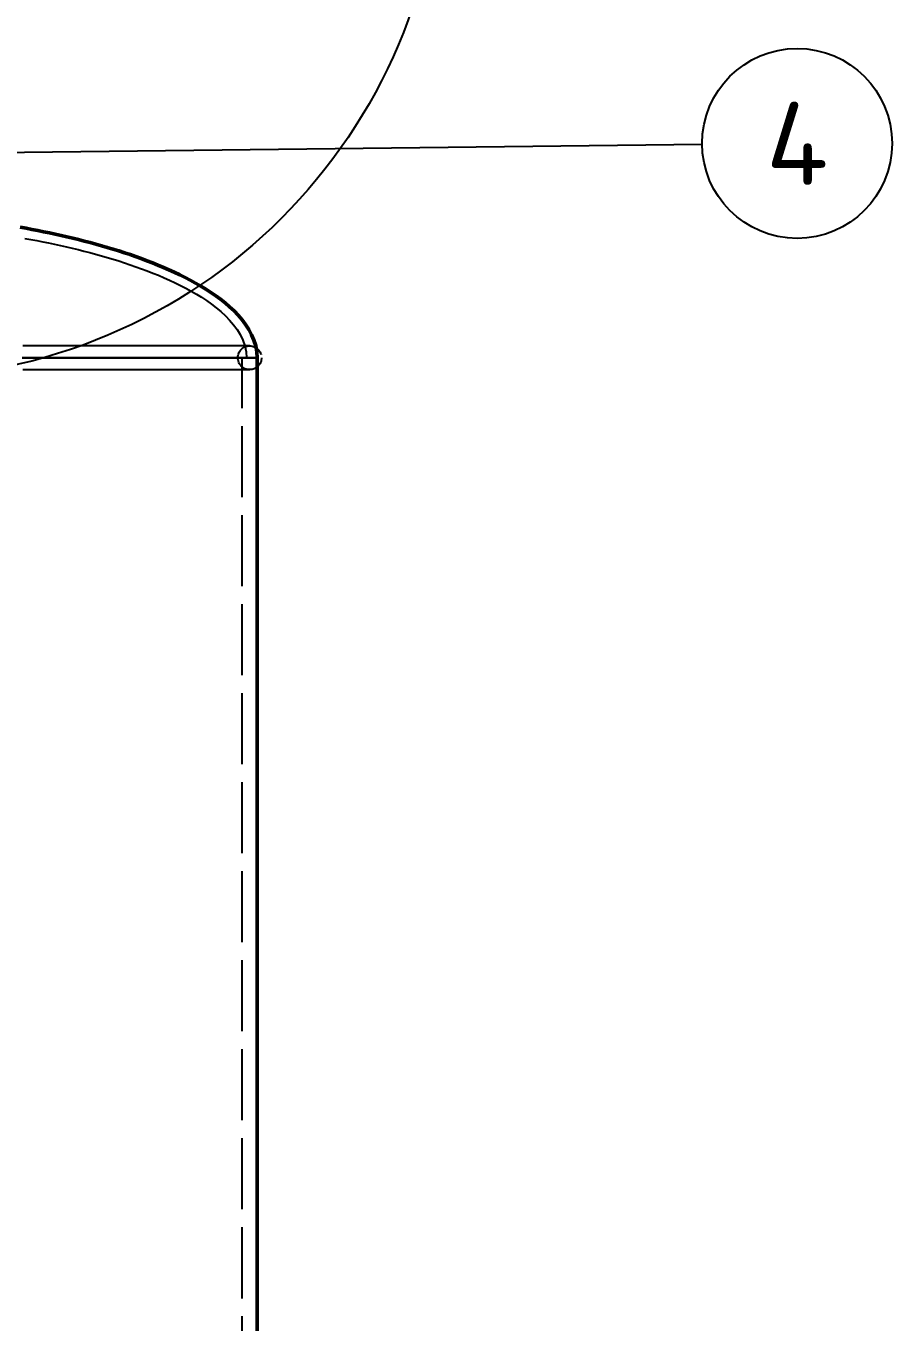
# Model space of a CAD drawing. Header units: millimetres. Extents: x 0 to 594, y 0 to 420.
# Drawn here: x 97.5 to 134, y 316.3 to 370.9 of the extents above; entities that cross this region are included whole.
import ezdxf
from ezdxf.enums import TextEntityAlignment as Align

# ---------------------------------------------------------------- set-up
doc = ezdxf.new("R2010")
doc.units = ezdxf.units.MM
doc.linetypes.add('ISO02-TRAZOS', pattern=[3.75, 3, -0.75])
for name, color, linetype, lineweight in [('01-VISIBLE', 7, 'CONTINUOUS', 50), ('02-OCULTA', 4, 'ISO02-TRAZOS', 25), ('06-TEXTO', 7, 'CONTINUOUS', 25), ('08-FINA', 5, 'CONTINUOUS', 25)]:
    doc.layers.add(name, color=color, linetype=linetype, lineweight=lineweight)
doc.styles.add('ISO3098', font='isocpeur.ttf')

msp = doc.modelspace()

# ---------------------------------------------------------------- linework, layer by layer
at = {"layer": '01-VISIBLE'}
msp.add_line((107.25, 231), (107.25, 356.875), dxfattribs=at)
msp.add_lwpolyline([(107.25, 356.875), (107.235, 357.126), (107.19, 357.372), (107.117, 357.613), (107.02, 357.844), (106.902, 358.065), (106.765, 358.276), (106.614, 358.476), (106.451, 358.667), (106.277, 358.848), (106.094, 359.02), (105.904, 359.183), (105.707, 359.339), (105.505, 359.488), (105.298, 359.631), (105.088, 359.767), (104.873, 359.898), (104.656, 360.024), (104.436, 360.145), (104.213, 360.261), (103.989, 360.372), (103.762, 360.48), (103.533, 360.584), (103.303, 360.684), (103.072, 360.781), (102.839, 360.875), (102.605, 360.965), (102.37, 361.053), (102.133, 361.137), (101.896, 361.219), (101.658, 361.299), (101.419, 361.376), (101.179, 361.45), (100.939, 361.522), (100.698, 361.593), (100.456, 361.661), (100.214, 361.726), (99.971, 361.79), (99.728, 361.851), (99.483, 361.91), (99.239, 361.967), (98.994, 362.023), (98.75, 362.078), (98.505, 362.133), (98.259, 362.187), (98.014, 362.238), (97.767, 362.285), (97.52, 362.329), (97.272, 362.37)], dxfattribs=at)
at = {"layer": '02-OCULTA'}
msp.add_line((106.625, 231), (106.625, 356.875), dxfattribs=at)
for points in [[(97.469, 361.904), (97.719, 361.858), (97.969, 361.811), (98.219, 361.762), (98.468, 361.711), (98.717, 361.659), (98.965, 361.605), (99.214, 361.549), (99.461, 361.491), (99.709, 361.432), (99.956, 361.37), (100.202, 361.306), (100.448, 361.24), (100.693, 361.172), (100.937, 361.102), (101.181, 361.029), (101.424, 360.954), (101.666, 360.876), (101.908, 360.796), (102.148, 360.712), (102.387, 360.626), (102.626, 360.537), (102.862, 360.444), (103.098, 360.348), (103.332, 360.248), (103.564, 360.144), (103.795, 360.036), (104.023, 359.924), (104.249, 359.807), (104.472, 359.685), (104.692, 359.557), (104.909, 359.424), (105.121, 359.283), (105.329, 359.136), (105.53, 358.981), (105.726, 358.818), (105.912, 358.646), (106.089, 358.463), (106.254, 358.269), (106.406, 358.065), (106.538, 357.848), (106.645, 357.617), (106.729, 357.377), (106.785, 357.129), (106.8, 356.875)], [(106.938, 357.375), (106.686, 357.375), (106.435, 357.375), (106.183, 357.375), (105.932, 357.375), (105.68, 357.375), (105.428, 357.375), (105.177, 357.375), (104.925, 357.375), (104.674, 357.375), (104.422, 357.375), (104.171, 357.375), (103.919, 357.375), (103.668, 357.375), (103.416, 357.375), (103.165, 357.375), (102.913, 357.375), (102.662, 357.375), (102.41, 357.375), (102.159, 357.375), (101.907, 357.375), (101.656, 357.375), (101.404, 357.375), (101.153, 357.375), (100.901, 357.375), (100.65, 357.375), (100.398, 357.375), (100.147, 357.375), (99.895, 357.375), (99.644, 357.375), (99.392, 357.375), (99.141, 357.375), (98.889, 357.375), (98.638, 357.375), (98.386, 357.375), (98.135, 357.375), (97.883, 357.375), (97.632, 357.375), (97.38, 357.375)], [(106.938, 357.375), (106.686, 357.375), (106.434, 357.375), (106.183, 357.375), (105.931, 357.375), (105.68, 357.375), (105.428, 357.375), (105.177, 357.375), (104.925, 357.375), (104.674, 357.375), (104.422, 357.375), (104.171, 357.375), (103.919, 357.375), (103.668, 357.375), (103.416, 357.375), (103.165, 357.375), (102.913, 357.375), (102.662, 357.375), (102.41, 357.375), (102.159, 357.375), (101.907, 357.375), (101.656, 357.375), (101.404, 357.375), (101.153, 357.375), (100.901, 357.375), (100.65, 357.375), (100.398, 357.375), (100.147, 357.375), (99.895, 357.375), (99.644, 357.375), (99.392, 357.375), (99.141, 357.375), (98.889, 357.375), (98.638, 357.375), (98.386, 357.375), (98.135, 357.375), (97.883, 357.375), (97.632, 357.375), (97.38, 357.375)], [(106.625, 356.875), (106.374, 356.875), (106.124, 356.875), (105.873, 356.875), (105.622, 356.875), (105.372, 356.875), (105.121, 356.875), (104.87, 356.875), (104.62, 356.875), (104.369, 356.875), (104.118, 356.875), (103.868, 356.875), (103.617, 356.875), (103.366, 356.875), (103.115, 356.875), (102.865, 356.875), (102.614, 356.875), (102.363, 356.875), (102.113, 356.875), (101.862, 356.875), (101.611, 356.875), (101.361, 356.875), (101.11, 356.875), (100.859, 356.875), (100.609, 356.875), (100.358, 356.875), (100.107, 356.875), (99.857, 356.875), (99.606, 356.875), (99.355, 356.875), (99.105, 356.875), (98.854, 356.875), (98.603, 356.875), (98.353, 356.875), (98.102, 356.875), (97.851, 356.875), (97.601, 356.875), (97.35, 356.875)], [(97.35, 356.875), (97.601, 356.875), (97.851, 356.875), (98.102, 356.875), (98.353, 356.875), (98.603, 356.875), (98.854, 356.875), (99.105, 356.875), (99.355, 356.875), (99.606, 356.875), (99.857, 356.875), (100.107, 356.875), (100.358, 356.875), (100.609, 356.875), (100.859, 356.875), (101.11, 356.875), (101.361, 356.875), (101.611, 356.875), (101.862, 356.875), (102.113, 356.875), (102.363, 356.875), (102.614, 356.875), (102.865, 356.875), (103.115, 356.875), (103.366, 356.875), (103.617, 356.875), (103.868, 356.875), (104.118, 356.875), (104.369, 356.875), (104.62, 356.875), (104.87, 356.875), (105.121, 356.875), (105.372, 356.875), (105.622, 356.875), (105.873, 356.875), (106.124, 356.875), (106.374, 356.875), (106.625, 356.875)], [(107.25, 356.875), (106.999, 356.875), (106.749, 356.875), (106.498, 356.875), (106.247, 356.875), (105.997, 356.875), (105.746, 356.875), (105.495, 356.875), (105.245, 356.875), (104.994, 356.875), (104.743, 356.875), (104.493, 356.875), (104.242, 356.875), (103.991, 356.875), (103.741, 356.875), (103.49, 356.875), (103.239, 356.875), (102.989, 356.875), (102.738, 356.875), (102.487, 356.875), (102.237, 356.875), (101.986, 356.875), (101.736, 356.875), (101.485, 356.875), (101.234, 356.875), (100.984, 356.875), (100.733, 356.875), (100.482, 356.875), (100.232, 356.875), (99.981, 356.875), (99.73, 356.875), (99.48, 356.875), (99.229, 356.875), (98.978, 356.875), (98.728, 356.875), (98.477, 356.875), (98.226, 356.875), (97.976, 356.875), (97.725, 356.875), (97.474, 356.875)], [(97.474, 356.875), (97.725, 356.875), (97.976, 356.875), (98.226, 356.875), (98.477, 356.875), (98.728, 356.875), (98.978, 356.875), (99.229, 356.875), (99.48, 356.875), (99.73, 356.875), (99.981, 356.875), (100.232, 356.875), (100.482, 356.875), (100.733, 356.875), (100.984, 356.875), (101.234, 356.875), (101.485, 356.875), (101.736, 356.875), (101.986, 356.875), (102.237, 356.875), (102.487, 356.875), (102.738, 356.875), (102.989, 356.875), (103.239, 356.875), (103.49, 356.875), (103.741, 356.875), (103.991, 356.875), (104.242, 356.875), (104.493, 356.875), (104.743, 356.875), (104.994, 356.875), (105.245, 356.875), (105.495, 356.875), (105.746, 356.875), (105.997, 356.875), (106.247, 356.875), (106.498, 356.875), (106.749, 356.875), (106.999, 356.875), (107.25, 356.875)], [(107.25, 356.875), (106.999, 356.875), (106.749, 356.875), (106.498, 356.875), (106.247, 356.875), (105.997, 356.875), (105.746, 356.875), (105.495, 356.875), (105.245, 356.875), (104.994, 356.875), (104.743, 356.875), (104.493, 356.875), (104.242, 356.875), (103.991, 356.875), (103.741, 356.875), (103.49, 356.875), (103.239, 356.875), (102.989, 356.875), (102.738, 356.875), (102.487, 356.875), (102.237, 356.875), (101.986, 356.875), (101.736, 356.875), (101.485, 356.875), (101.234, 356.875), (100.984, 356.875), (100.733, 356.875), (100.482, 356.875), (100.232, 356.875), (99.981, 356.875), (99.73, 356.875), (99.48, 356.875), (99.229, 356.875), (98.978, 356.875), (98.728, 356.875), (98.477, 356.875), (98.226, 356.875), (97.976, 356.875), (97.725, 356.875), (97.474, 356.875)], [(97.474, 356.875), (97.725, 356.875), (97.976, 356.875), (98.226, 356.875), (98.477, 356.875), (98.728, 356.875), (98.978, 356.875), (99.229, 356.875), (99.48, 356.875), (99.73, 356.875), (99.981, 356.875), (100.232, 356.875), (100.482, 356.875), (100.733, 356.875), (100.984, 356.875), (101.234, 356.875), (101.485, 356.875), (101.736, 356.875), (101.986, 356.875), (102.237, 356.875), (102.487, 356.875), (102.738, 356.875), (102.989, 356.875), (103.239, 356.875), (103.49, 356.875), (103.741, 356.875), (103.991, 356.875), (104.242, 356.875), (104.493, 356.875), (104.743, 356.875), (104.994, 356.875), (105.245, 356.875), (105.495, 356.875), (105.746, 356.875), (105.997, 356.875), (106.247, 356.875), (106.498, 356.875), (106.749, 356.875), (106.999, 356.875), (107.25, 356.875)], [(106.8, 356.875), (106.549, 356.875), (106.297, 356.875), (106.046, 356.875), (105.795, 356.875), (105.543, 356.875), (105.292, 356.875), (105.041, 356.875), (104.789, 356.875), (104.538, 356.875), (104.286, 356.875), (104.035, 356.875), (103.784, 356.875), (103.532, 356.875), (103.281, 356.875), (103.03, 356.875), (102.778, 356.875), (102.527, 356.875), (102.276, 356.875), (102.024, 356.875), (101.773, 356.875), (101.522, 356.875), (101.27, 356.875), (101.019, 356.875), (100.768, 356.875), (100.516, 356.875), (100.265, 356.875), (100.014, 356.875), (99.762, 356.875), (99.511, 356.875), (99.259, 356.875), (99.008, 356.875), (98.757, 356.875), (98.505, 356.875), (98.254, 356.875), (98.003, 356.875), (97.751, 356.875), (97.5, 356.875)], [(97.5, 356.875), (97.751, 356.875), (98.003, 356.875), (98.254, 356.875), (98.505, 356.875), (98.757, 356.875), (99.008, 356.875), (99.259, 356.875), (99.511, 356.875), (99.762, 356.875), (100.014, 356.875), (100.265, 356.875), (100.516, 356.875), (100.768, 356.875), (101.019, 356.875), (101.27, 356.875), (101.522, 356.875), (101.773, 356.875), (102.024, 356.875), (102.276, 356.875), (102.527, 356.875), (102.778, 356.875), (103.03, 356.875), (103.281, 356.875), (103.532, 356.875), (103.784, 356.875), (104.035, 356.875), (104.286, 356.875), (104.538, 356.875), (104.789, 356.875), (105.041, 356.875), (105.292, 356.875), (105.543, 356.875), (105.795, 356.875), (106.046, 356.875), (106.297, 356.875), (106.549, 356.875), (106.8, 356.875)], [(97.38, 356.375), (97.632, 356.375), (97.883, 356.375), (98.135, 356.375), (98.386, 356.375), (98.638, 356.375), (98.889, 356.375), (99.141, 356.375), (99.392, 356.375), (99.644, 356.375), (99.895, 356.375), (100.147, 356.375), (100.398, 356.375), (100.65, 356.375), (100.901, 356.375), (101.153, 356.375), (101.404, 356.375), (101.656, 356.375), (101.907, 356.375), (102.159, 356.375), (102.41, 356.375), (102.662, 356.375), (102.913, 356.375), (103.165, 356.375), (103.416, 356.375), (103.668, 356.375), (103.919, 356.375), (104.171, 356.375), (104.422, 356.375), (104.674, 356.375), (104.925, 356.375), (105.177, 356.375), (105.428, 356.375), (105.68, 356.375), (105.931, 356.375), (106.183, 356.375), (106.434, 356.375), (106.686, 356.375), (106.938, 356.375)], [(97.38, 356.375), (97.632, 356.375), (97.883, 356.375), (98.135, 356.375), (98.386, 356.375), (98.638, 356.375), (98.889, 356.375), (99.141, 356.375), (99.392, 356.375), (99.644, 356.375), (99.895, 356.375), (100.147, 356.375), (100.398, 356.375), (100.65, 356.375), (100.901, 356.375), (101.153, 356.375), (101.404, 356.375), (101.656, 356.375), (101.907, 356.375), (102.159, 356.375), (102.41, 356.375), (102.662, 356.375), (102.913, 356.375), (103.165, 356.375), (103.416, 356.375), (103.668, 356.375), (103.919, 356.375), (104.171, 356.375), (104.422, 356.375), (104.674, 356.375), (104.925, 356.375), (105.177, 356.375), (105.428, 356.375), (105.68, 356.375), (105.931, 356.375), (106.183, 356.375), (106.434, 356.375), (106.686, 356.375), (106.938, 356.375)]]:
    msp.add_lwpolyline(points, dxfattribs=at)
msp.add_circle((106.938, 356.875), 0.5, dxfattribs=at)
at = {"layer": '08-FINA'}
msp.add_line((125.999, 365.857), (88.2, 365.405), dxfattribs=at)
for centre, radius in [((92.006, 379.02), 23.006), ((129.998, 365.905), 4)]:
    msp.add_circle(centre, radius, dxfattribs=at)

# ---------------------------------------------------------------- texts
at = {"layer": '06-TEXTO', "style": 'ISO3098'}
msp.add_text('4', height=3.5, dxfattribs=at).set_placement((129.998, 365.905), align=Align.MIDDLE_CENTER)

doc.saveas('drawing.dxf')
